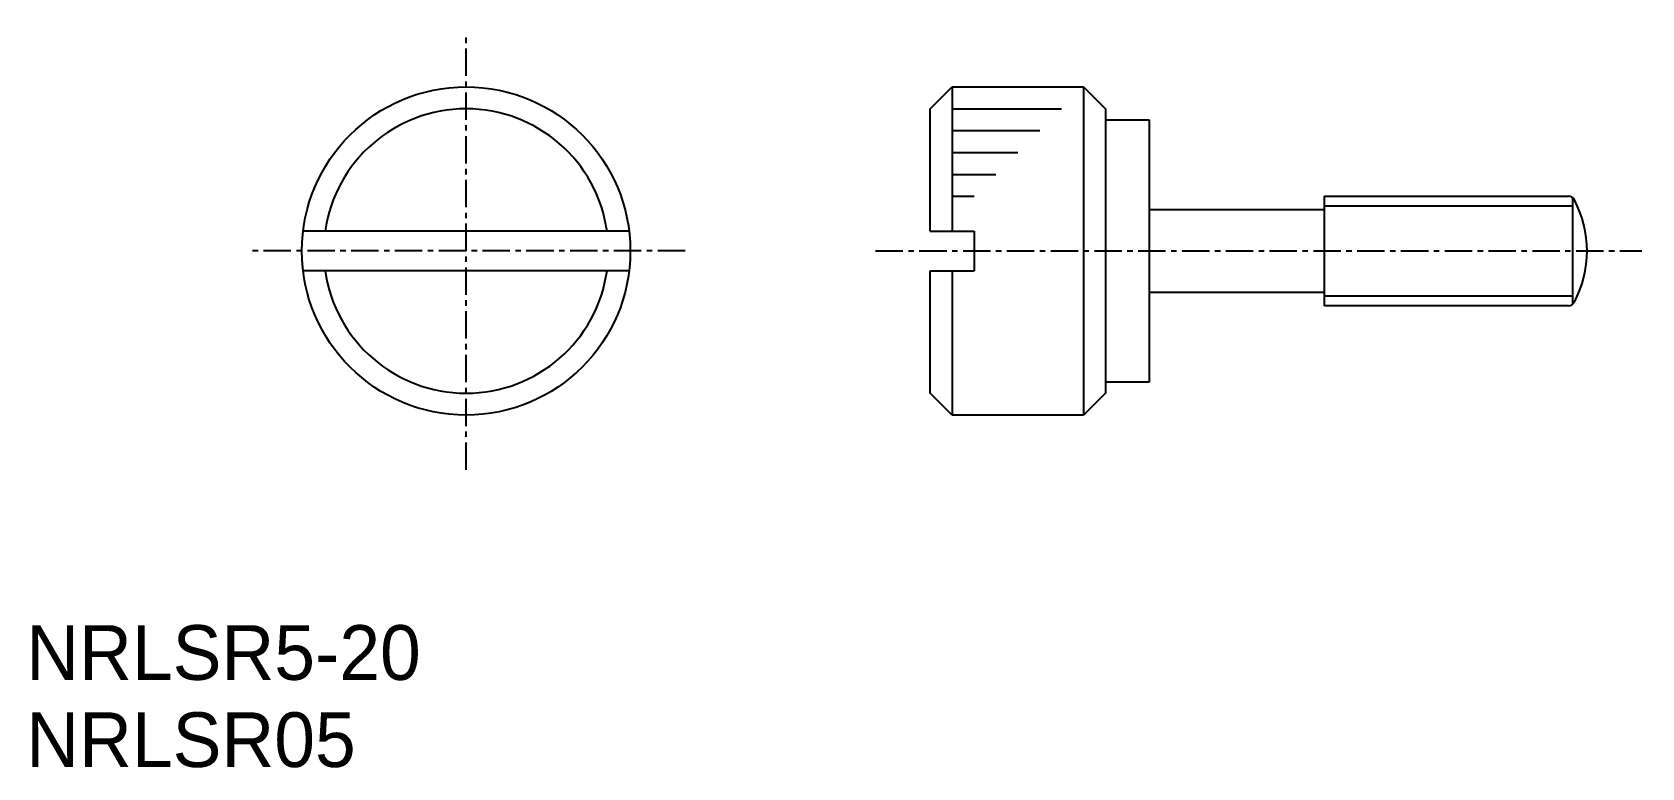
# Model space of a CAD drawing. Extents: x 0.3 to 73.8, y 0 to 33.6.
import ezdxf

# ---------------------------------------------------------------- set-up
doc = ezdxf.new("R2010")
doc.units = 0
doc.linetypes.add('CENTER', pattern=[2, 1.25, -0.25, 0.25, -0.25])
doc.layers.get('0').update_dxf_attribs({"linetype": 'CONTINUOUS'})
doc.layers.add('CENTER', color=1, linetype='CENTER')

msp = doc.modelspace()

# ---------------------------------------------------------------- linework, layer by layer
at = {"color": 7, "linetype": 'CONTINUOUS'}
for p, q in [((41.294, 30.084), (42.294, 31.084)), ((42.294, 31.084), (48.294, 31.084)), ((42.294, 31.084), (42.294, 24.484)), ((48.294, 31.084), (48.294, 16.084)), ((48.294, 31.084), (49.294, 30.084)), ((41.294, 24.484), (41.294, 30.084)), ((42.294, 30.084), (47.294, 30.084)), ((49.294, 30.084), (49.294, 29.584)), ((49.294, 29.584), (49.294, 17.584)), ((49.294, 29.584), (51.294, 29.584)), ((51.294, 29.584), (51.294, 17.584)), ((42.294, 29.084), (46.294, 29.084)), ((42.294, 28.084), (45.294, 28.084)), ((42.294, 27.084), (44.294, 27.084)), ((42.294, 26.084), (43.294, 26.084)), ((59.294, 26.084), (70.447, 26.084)), ((59.294, 21.084), (59.294, 26.084)), ((70.624, 26.026), (70.624, 21.141)), ((51.294, 25.484), (59.294, 25.484)), ((27.54, 24.484), (12.648, 24.484)), ((41.294, 24.484), (43.294, 24.484)), ((43.294, 24.484), (43.294, 22.684)), ((27.54, 22.684), (12.648, 22.684)), ((41.294, 17.084), (41.294, 22.684)), ((41.294, 22.684), (43.294, 22.684)), ((42.294, 22.684), (42.294, 16.084)), ((59.294, 21.684), (51.294, 21.684)), ((70.447, 21.084), (59.294, 21.084)), ((42.294, 16.084), (41.294, 17.084)), ((49.294, 17.084), (48.294, 16.084)), ((51.294, 17.584), (49.294, 17.584)), ((49.294, 17.584), (49.294, 17.084)), ((48.294, 16.084), (42.294, 16.084))]:
    msp.add_line(p, q, dxfattribs=at)
at = {"color": 3, "linetype": 'CONTINUOUS'}
for p, q in [((59.294, 25.651), (70.624, 25.651)), ((70.624, 21.517), (59.294, 21.517))]:
    msp.add_line(p, q, dxfattribs=at)
at = {"color": 7, "linetype": 'CONTINUOUS'}
msp.add_circle((20.094, 23.584), 7.5, dxfattribs=at)
for centre, radius, start, end in [((20.094, 23.584), 6.5, 7.95883, 172.04117), ((70.447, 25.784), 0.3, 27.91007, 90), ((66.294, 23.584), 5, 332.08993, 27.91007), ((20.094, 23.584), 6.5, 187.95883, 352.04117), ((70.447, 21.384), 0.3, 270, 332.08993)]:
    msp.add_arc(centre, radius, start, end, dxfattribs=at)
at = {"layer": 'CENTER', "color": 1, "linetype": 'CENTER'}
for p, q in [((20.094, 13.584), (20.094, 33.584)), ((30.094, 23.584), (10.094, 23.584)), ((38.794, 23.584), (73.794, 23.584))]:
    msp.add_line(p, q, dxfattribs=at)

# ---------------------------------------------------------------- texts
for s, p in [('NRLSR5-20', (0, 3.984)), ('NRLSR05', (0, 0))]:
    msp.add_text(s, height=2.5).set_placement(p)

doc.saveas('drawing.dxf')
